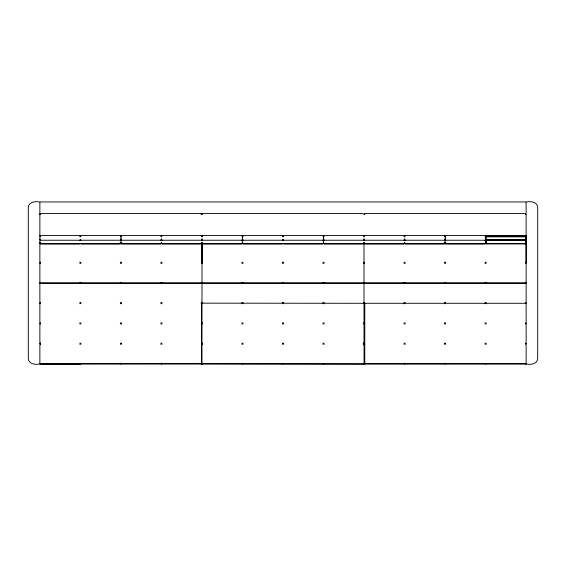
<?xml version="1.0" encoding="UTF-8"?>
<svg xmlns="http://www.w3.org/2000/svg" width="566" height="566" viewBox="0 0 566 566"><rect width="100%" height="100%" fill="white"/><g stroke="black" fill="none" stroke-linecap="round" stroke-linejoin="round"><path stroke-width="0.85" d="M525.772 242.8L525.411 242.701L526.132 243.43L525.411 242.602L526.132 243.323L526.132 364.037L525.411 364.044L39.875 364.037L39.875 242.75L40.483 243.239M40.646 214.16L39.875 214.097L39.875 235.569L40.596 235.442M40.596 344.779L40.596 343.01M201.588 363.315L201.595 303.298C200.548 303.058 202.578 303.227 201.347 303.772M201.347 363.429L201.956 364.037L202.012 243.047M363.429 303.772L363.945 303.291L202.062 303.157L202.685 303.192M526.125 214.259L526.125 242.474L525.481 243.889M363.988 243.047L364.044 364.037L363.429 363.429M363.896 363.556L363.322 363.938L202.543 363.648M40.596 363.322L40.236 363.322L40.596 364.037L80.393 364.037L81.009 363.429M80.245 236.305L79.933 236.829L80.393 235.442L80.86 236.829M120.763 236.305L120.452 236.829L120.919 235.442L121.379 236.829M120.763 239.821L120.452 240.345L120.919 238.958L121.379 240.189M161.289 236.305L160.97 236.829L161.437 235.442L161.904 236.829M201.807 236.305L201.496 236.829L201.956 235.442L202.423 236.829L202.104 236.305M242.63 236.305L242.941 236.829L242.481 235.442L242.015 236.829M323.667 236.305L323.985 236.829L323.519 235.442L323.059 236.829M364.504 236.829L364.044 235.442L363.577 236.829M404.414 236.305L404.096 236.829L404.563 235.442L405.03 236.829M404.414 239.821L404.096 240.345L404.563 238.958L405.03 240.189M444.933 236.305L444.621 236.829L445.081 235.442L445.548 236.829M444.933 239.821L444.621 240.345L445.081 238.958L445.548 240.189M485.451 236.305L485.14 236.829L485.607 235.442L485.847 243.514L486.251 243.889M40.342 243.805L39.875 242.474L39.875 235.442L526.125 235.442L526.132 262.857M525.977 239.821L526.125 238.958L525.658 240.189L486.067 240.189L485.755 239.772L525.977 239.821L525.658 243.705L486.067 243.705L485.755 236.305L525.977 236.305L525.658 240.189M121.379 243.805L120.919 242.474C119.928 247.186 121.57 239.574 120.919 235.442M161.904 243.705L161.437 242.474L160.97 243.805L161.437 242.474L161.904 243.805M242.481 235.442L242.481 242.474L242.015 243.805M323.519 235.442L323.519 242.474L323.059 243.805M405.03 243.705L404.563 242.474L404.096 243.805L404.563 242.474L405.03 243.805M445.548 243.805L445.081 242.474C444.098 247.186 445.739 239.574 445.081 235.442M201.807 243.323L201.956 242.474L202.423 243.805L201.956 242.474L201.496 243.705M242.481 242.474L242.941 243.805L242.481 242.474L242.015 243.705M323.519 242.474L323.985 243.805L323.519 242.474L323.059 243.705M404.414 239.772L404.563 238.958L405.03 240.345M444.933 239.772L445.081 238.958L445.548 240.345M39.875 214.259L40.596 213.538L201.234 213.531L201.956 214.259L202.317 213.63L202.055 214.259L202.055 213.898M39.974 214.259L40.356 213.679M39.875 243.323L40.087 242.814M364.773 303.192L364.143 303.192L364.773 303.128L364.773 364.037L364.051 363.315L363.598 363.98L363.315 363.683M525.411 363.945L526.132 363.315M364.405 214.259L364.766 214.259M526.125 213.177L526.076 202.14M39.875 202.317L39.875 213.149M80.245 239.821L79.933 240.345L80.245 239.772M282.851 239.821L282.533 240.345M80.245 243.323L79.933 243.705M485.451 243.323L485.14 243.705M201.722 243.04L201.347 242.97M201.347 243.076L201.595 243.373L201.199 243.026M120.763 243.288L120.452 243.705M161.289 243.288L160.97 243.705M282.851 239.772L282.533 240.189M404.414 243.288L404.096 243.705M444.933 243.288L444.621 243.705M364.256 363.825L364.497 363.988M201.595 213.63L201.234 214.259L201.234 213.531M40.462 363.655L201.489 363.577L201.227 363.315C201.298 364.228 202.324 363.57 202.685 363.676M363.591 363.988L363.995 363.591L363.315 363.945M39.875 262.857L40.483 262.129M202.571 262.129L201.956 262.857L201.347 262.129M39.875 303.22L40.483 302.499M242.015 240.345L242.481 238.958L242.941 240.189M282.533 236.829L283 235.442L283.467 236.829L283.149 236.305M323.059 240.345L323.519 238.958L323.985 240.189M363.577 240.345L364.044 238.958L364.504 240.189M283.241 282.717L283.608 282.314M40.483 282.314L39.875 283.042L526.132 283.042L525.524 282.314M81.009 262.129L80.393 262.857L79.785 262.129M81.009 282.314L80.393 283.042L79.785 282.314M81.009 302.499L79.785 303.772M121.527 262.129L120.919 262.857L120.303 262.129M121.527 282.314L120.919 283.042L120.303 282.314M121.527 302.499L120.303 303.772M162.046 262.129L161.437 262.857L160.829 262.129M162.046 282.314L161.437 283.042L160.829 282.314M162.046 302.499L160.829 303.772M202.571 282.314L201.956 283.042L201.347 282.314M202.571 302.499L201.956 303.22L201.347 302.499M243.09 262.129L242.481 262.857L241.866 262.129M243.09 282.314L242.481 283.042L241.866 282.314M243.09 302.499L241.866 303.772M283.608 262.129L283 262.857L282.392 262.129M283.608 302.499L282.392 303.772M324.134 262.129L323.519 262.857L322.91 262.129M324.134 282.314L323.519 283.042L322.91 282.314M324.134 302.499L322.91 303.772M364.66 262.129L364.051 262.857L363.429 262.129M364.66 282.314L364.051 283.042L363.429 282.314M364.66 302.499L364.051 303.22L363.429 302.499M405.185 262.129L404.57 262.857L403.961 262.129M405.185 282.314L404.57 283.042L403.961 282.314M405.185 302.499L403.961 303.772M445.704 262.129L445.095 262.857L444.48 262.129M445.704 282.314L445.095 283.042L444.48 282.314M445.704 302.499L444.48 303.772M486.222 262.129L485.614 262.857L485.005 262.129M486.222 282.314L485.614 283.042L485.005 282.314M486.222 302.499L485.005 303.772M282.533 243.805L282.851 243.323L282.533 243.705M363.577 243.805L364.044 242.474L364.504 243.805M39.931 243.047L40.32 242.658M40.483 322.811L39.875 323.419L40.483 324.035M40.483 343.067L39.875 343.682L40.483 344.291M39.875 364.037L40.483 363.429M79.785 324.035L81.009 322.811M79.785 344.291L81.009 343.067M120.303 324.035L121.527 322.811M120.303 344.291L121.527 343.067M121.527 363.429L120.919 364.037L120.303 363.429M160.829 324.035L162.046 322.811M160.829 344.291L162.046 343.067M162.046 363.429L161.437 364.037L160.829 363.429M201.347 324.035L202.571 322.811M201.347 344.291L202.571 343.067M201.51 363.988L201.906 363.591A0.722 0.722 0 0 1 201.227 364.037L201.744 363.825M201.956 364.037L202.571 363.429M241.866 324.035L243.09 322.811M241.866 344.291L243.09 343.067M243.09 363.429L242.481 364.037L241.866 363.429M282.392 324.035L283.608 322.811M282.392 344.291L283.608 343.067M283.608 363.429L283 364.037L282.392 363.429M322.91 324.035L324.134 322.811M322.91 344.291L324.134 343.067M324.134 363.429L323.519 364.037L322.91 363.429M363.429 324.035L364.66 322.811M363.429 344.291L364.66 343.067M364.66 363.429L364.051 364.037L364.044 363.315M403.961 324.035L405.185 322.811M403.961 344.291L405.185 343.067M405.185 363.429L404.57 364.037L403.961 363.429M444.48 324.035L445.704 322.811M444.48 344.291L445.704 343.067M445.704 363.429L445.095 364.037L444.48 363.429M485.005 324.035L486.222 322.811M485.005 344.291L486.222 343.067M525.524 303.772L526.04 303.291L364.15 303.291L364.66 303.772M486.222 363.429L485.614 364.037L485.005 363.429M525.524 324.035L526.132 323.419L525.524 322.811M525.524 344.291L526.132 343.682L525.524 343.067M525.687 363.988L526.083 363.591M79.785 263.346L80.393 262.935L81.009 263.346M120.303 243.239L120.919 242.75L121.386 243.111M79.785 283.531L80.393 283.113L81.009 283.531M120.303 263.346L120.919 262.935L121.527 263.346M120.303 283.531L120.919 283.113L121.527 283.531M160.829 263.346L161.437 262.935L162.046 263.346M160.829 283.531L161.437 283.113L162.046 283.531M201.347 263.346L201.956 262.935L202.571 263.346M201.347 283.531L201.956 283.113L202.571 283.531M241.866 263.346L242.481 262.935L243.09 263.346M241.866 283.531L242.481 283.113L243.09 283.531M282.392 263.346L283 262.935L283.608 263.346M322.91 243.239L323.519 242.75L323.993 243.111M282.392 283.531L282.752 283.283M322.91 263.346L323.519 262.935L324.134 263.346M322.91 283.531L323.519 283.113L324.134 283.531M363.429 263.346L364.044 262.935L364.66 263.346M363.429 283.531L364.044 283.113L364.66 283.531M403.961 263.346L404.57 262.935L405.185 263.346M403.961 283.531L404.57 283.113L405.185 283.531M444.48 263.346L445.095 262.935L445.704 263.346M444.48 283.531L445.095 283.113L445.704 283.531M485.005 263.346L485.614 262.935L486.222 263.346M525.524 243.239L525.906 242.934M485.005 283.531L485.614 283.113L486.222 283.531M525.524 263.346L526.132 262.935M525.524 283.531L526.132 283.113L39.875 283.113L40.483 283.531M242.007 243.111L242.481 242.75L243.09 243.239M444.621 243.111L445.095 242.75L445.704 243.239M120.452 240.189L120.919 238.958L121.379 240.345M242.015 240.189L242.481 238.958L242.941 240.345L242.63 239.821M323.059 240.189L323.519 238.958L323.985 240.345L323.667 239.821M363.577 240.189L364.044 238.958L364.504 240.345M363.577 243.705L364.044 242.474L364.504 243.705M525.658 243.705L526.125 242.474L526.125 235.442M201.234 235.442L202.685 235.442M201.234 214.097L201.864 214.259L201.234 213.63M201.234 214.259L201.864 213.898M525.404 214.097L525.764 214.259L525.404 214.259M202.423 243.705L202.416 243.132M525.404 364.037L525.92 363.825M39.967 303.157C41.467 303.135 39.231 303.157 40.483 303.772M39.974 303.263L40.596 303.128M364.15 303.263L364.773 303.227M364.412 243.267L364.617 242.97M202.685 303.227L202.055 303.263L202.571 303.772M201.227 303.192L201.857 303.157M525.404 303.192L526.033 303.192L525.411 303.298M525.552 242.991L525.772 243.422M40.236 201.963L525.764 201.963M39.521 201.963C35.226 200.987 28.243 202.069 28.3 207.743L28.3 358.25C28.229 363.754 34.908 365.02 39.153 364.037M526.479 201.963C530.774 200.987 537.757 202.069 537.7 207.743L537.7 358.25C537.771 363.754 531.092 365.02 526.847 364.037M202.685 213.531L363.315 213.531M364.766 213.531L525.404 213.531M364.766 214.097L363.676 214.259M525.885 236.56L485.847 236.56L486.067 240.189M486.067 236.829L525.658 236.829M485.847 239.998L525.885 239.998M485.755 239.821L525.885 240.076M40.519 240.239L79.749 240.239M81.037 240.239L120.268 240.239M121.563 240.239L160.794 240.239M162.081 240.239L201.312 240.239M202.6 240.239L241.831 240.239M243.125 240.239L282.356 240.239M283.644 240.239L322.875 240.239M324.162 240.239L363.393 240.239M364.688 240.239L403.919 240.239M405.206 240.239L444.437 240.239M445.725 240.239L484.956 240.239M485.847 240.076L525.658 240.345M120.034 242.602L121.796 242.602M444.211 242.602L445.98 242.602M525.411 243.323L525.772 243.323M40.519 243.755L79.749 243.755M81.037 243.755L120.268 243.755M121.563 243.755L160.794 243.755M162.081 243.755L201.312 243.755M202.6 243.755L241.831 243.755M243.125 243.755L282.356 243.755M283.644 243.755L322.875 243.755M324.162 243.755L363.393 243.755M364.688 243.755L403.919 243.755M405.206 243.755L444.437 243.755M445.725 243.755L484.956 243.755M486.067 243.805L525.658 243.805M40.738 243.925L79.53 243.925M81.256 243.925L120.056 243.925M121.782 243.925L160.574 243.925M162.3 243.925L201.093 243.925M202.819 243.925L241.618 243.925M243.345 243.925L282.137 243.925M283.863 243.925L322.655 243.925M324.382 243.925L363.181 243.925M364.9 243.925L403.7 243.925M405.426 243.925L444.218 243.925M445.944 243.925L484.744 243.925M363.322 303.192L363.945 303.263M120.027 363.315L121.796 363.322M160.631 363.315L162.4 363.322M364.773 363.322L364.412 363.315L364.766 363.676L525.552 363.648L525.404 363.315M403.608 363.315L405.369 363.315M444.204 363.315L445.973 363.315M201.234 303.227L201.864 303.263M525.404 235.442L526.125 235.569M363.315 235.442L364.766 235.442L364.044 235.442M283.241 283.283L283.608 283.531M364.638 363.655L364.2 363.556M40.596 363.945L40.087 363.825L40.596 363.676M525.404 242.602L525.772 242.694M201.234 213.898L201.595 214.259M39.875 262.935L40.483 263.346M40.016 214.019L40.32 213.594M364.773 243.26L364.412 243.373L364.773 243.026M202.168 363.825L202.685 364.037A0.722 0.722 0 0 1 202.02 363.591L202.402 363.988M40.596 214.097L40.087 213.75M526.026 214.259L525.538 213.927M445.548 243.705L445.081 242.474M323.985 243.705L323.667 243.288M283.467 240.189L283.149 239.772M283.467 243.705L283.149 243.323M242.941 243.705L242.63 243.288M202.423 240.189L201.956 238.958L201.496 240.345L201.956 238.958L202.423 240.345L202.104 239.821M161.904 240.189L161.437 238.958L160.97 240.345L161.437 238.958L161.904 240.345M121.379 243.705L120.919 242.474M80.86 240.189L80.542 239.772M80.86 243.705L80.542 243.323L80.86 243.805M40.342 240.189L39.875 238.958L40.342 240.345M40.342 243.705L39.875 242.474M525.687 242.658L526.083 243.047M486.222 303.772L485.005 302.499M485.005 322.811L486.222 324.035M525.524 363.429L526.132 364.037M445.704 303.772L444.48 302.499M485.005 343.067L486.222 344.291M444.48 322.811L445.704 324.035M405.185 303.772L403.961 302.499M444.48 343.067L445.704 344.291M403.961 322.811L405.185 324.035M403.961 343.067L405.185 344.291M364.66 324.035L363.429 322.811M324.134 303.772L322.91 302.499M363.429 343.067L364.66 344.291M322.91 322.811L324.134 324.035M283.608 303.772L282.392 302.499M322.91 343.067L324.134 344.291M282.392 322.811L283.608 324.035M243.09 303.772L241.866 302.499M282.392 343.067L283.608 344.291M241.866 322.811L243.09 324.035M241.866 343.067L243.09 344.291M201.347 322.811L202.571 324.035M162.046 303.772L160.829 302.499M201.347 343.067L202.571 344.291M160.829 322.811L162.046 324.035M121.527 303.772L120.303 302.499M160.829 343.067L162.046 344.291M120.303 322.811L121.527 324.035M81.009 303.772L79.785 302.499M120.303 343.067L121.527 344.291M79.785 322.811L81.009 324.035M79.785 343.067L81.009 344.291M79.785 363.429L80.393 364.037M39.931 363.591L40.596 364.037L39.875 363.315M525.524 262.129L525.892 262.532M525.524 302.499L526.132 303.22M282.392 282.314L282.752 282.717M80.86 240.345L80.542 239.821M40.342 236.829L39.875 235.442M526.033 242.963L526.132 243.323M526.04 243.062L526.132 243.43M486.067 240.345L486.067 243.705M363.315 343.017L363.315 344.779M202.204 242.913L202.204 262.532M201.715 242.913L201.715 262.532M485.451 239.821L485.14 240.345L485.451 239.821M40.285 243.132L40.285 243.132M40.292 243.239L40.292 243.239M525.899 243.04L525.411 243.366L525.899 243.04M283.467 240.345L283.149 239.821L283.467 240.345"/></g></svg>
